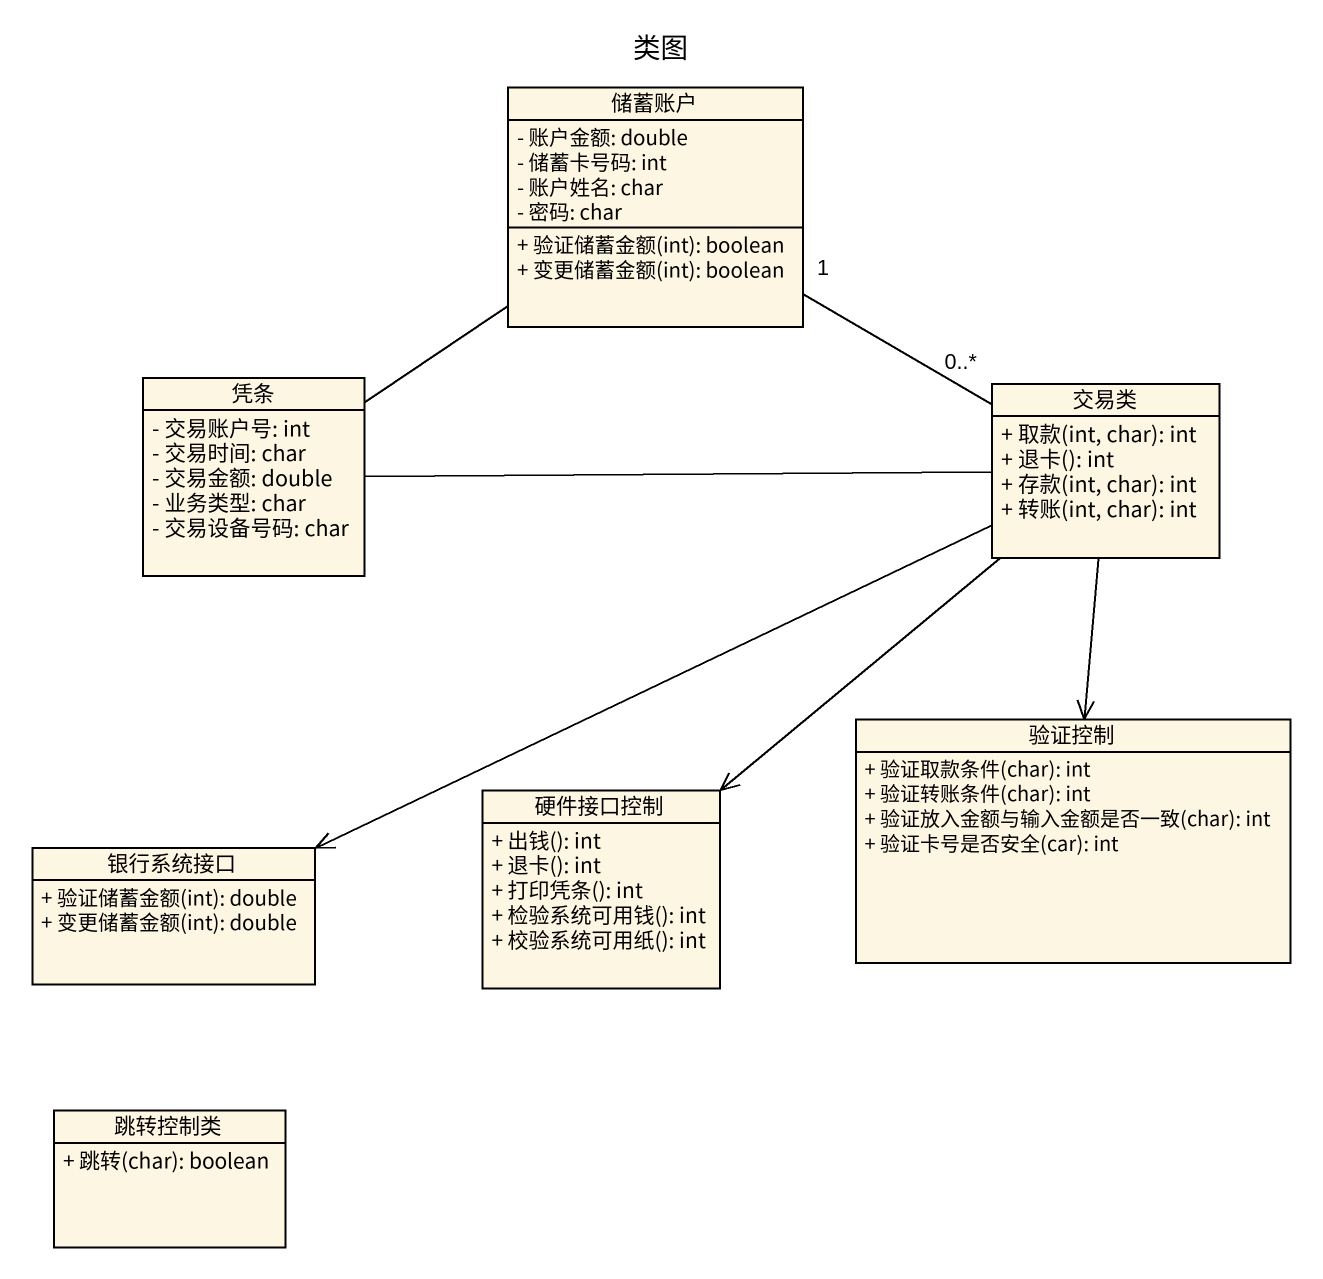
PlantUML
@startuml
title 类图
hide circle
hide empty members
skinparam classAttributeIconSize 0
class 储蓄账户 {
  - 账户金额: double
  - 储蓄卡号码: int
  - 账户姓名: char
  - 密码: char
  + 验证储蓄金额(int): boolean
  + 变更储蓄金额(int): boolean
}
class 凭条 {
  - 交易账户号: int
  - 交易时间: char
  - 交易金额: double
  - 业务类型: char
  - 交易设备号码: char
}
class 交易类 {
  + 取款(int, char): int
  + 退卡(): int
  + 存款(int, char): int
  + 转账(int, char): int
}
class 验证控制 {
  + 验证取款条件(char): int
  + 验证转账条件(char): int
  + 验证放入金额与输入金额是否一致(char): int
  + 验证卡号是否安全(car): int
}
class 硬件接口控制 {
  + 出钱(): int
  + 退卡(): int
  + 打印凭条(): int
  + 检验系统可用钱(): int
  + 校验系统可用纸(): int
}
class 银行系统接口 {
  + 验证储蓄金额(int): double
  + 变更储蓄金额(int): double
}
class 跳转控制类 {
  + 跳转(char): boolean
}
储蓄账户 -- 凭条
储蓄账户 "1" -right- "0..*" 交易类
凭条 -right- 交易类
交易类 --> 验证控制
交易类 --> 硬件接口控制
交易类 -left-> 银行系统接口
@enduml
